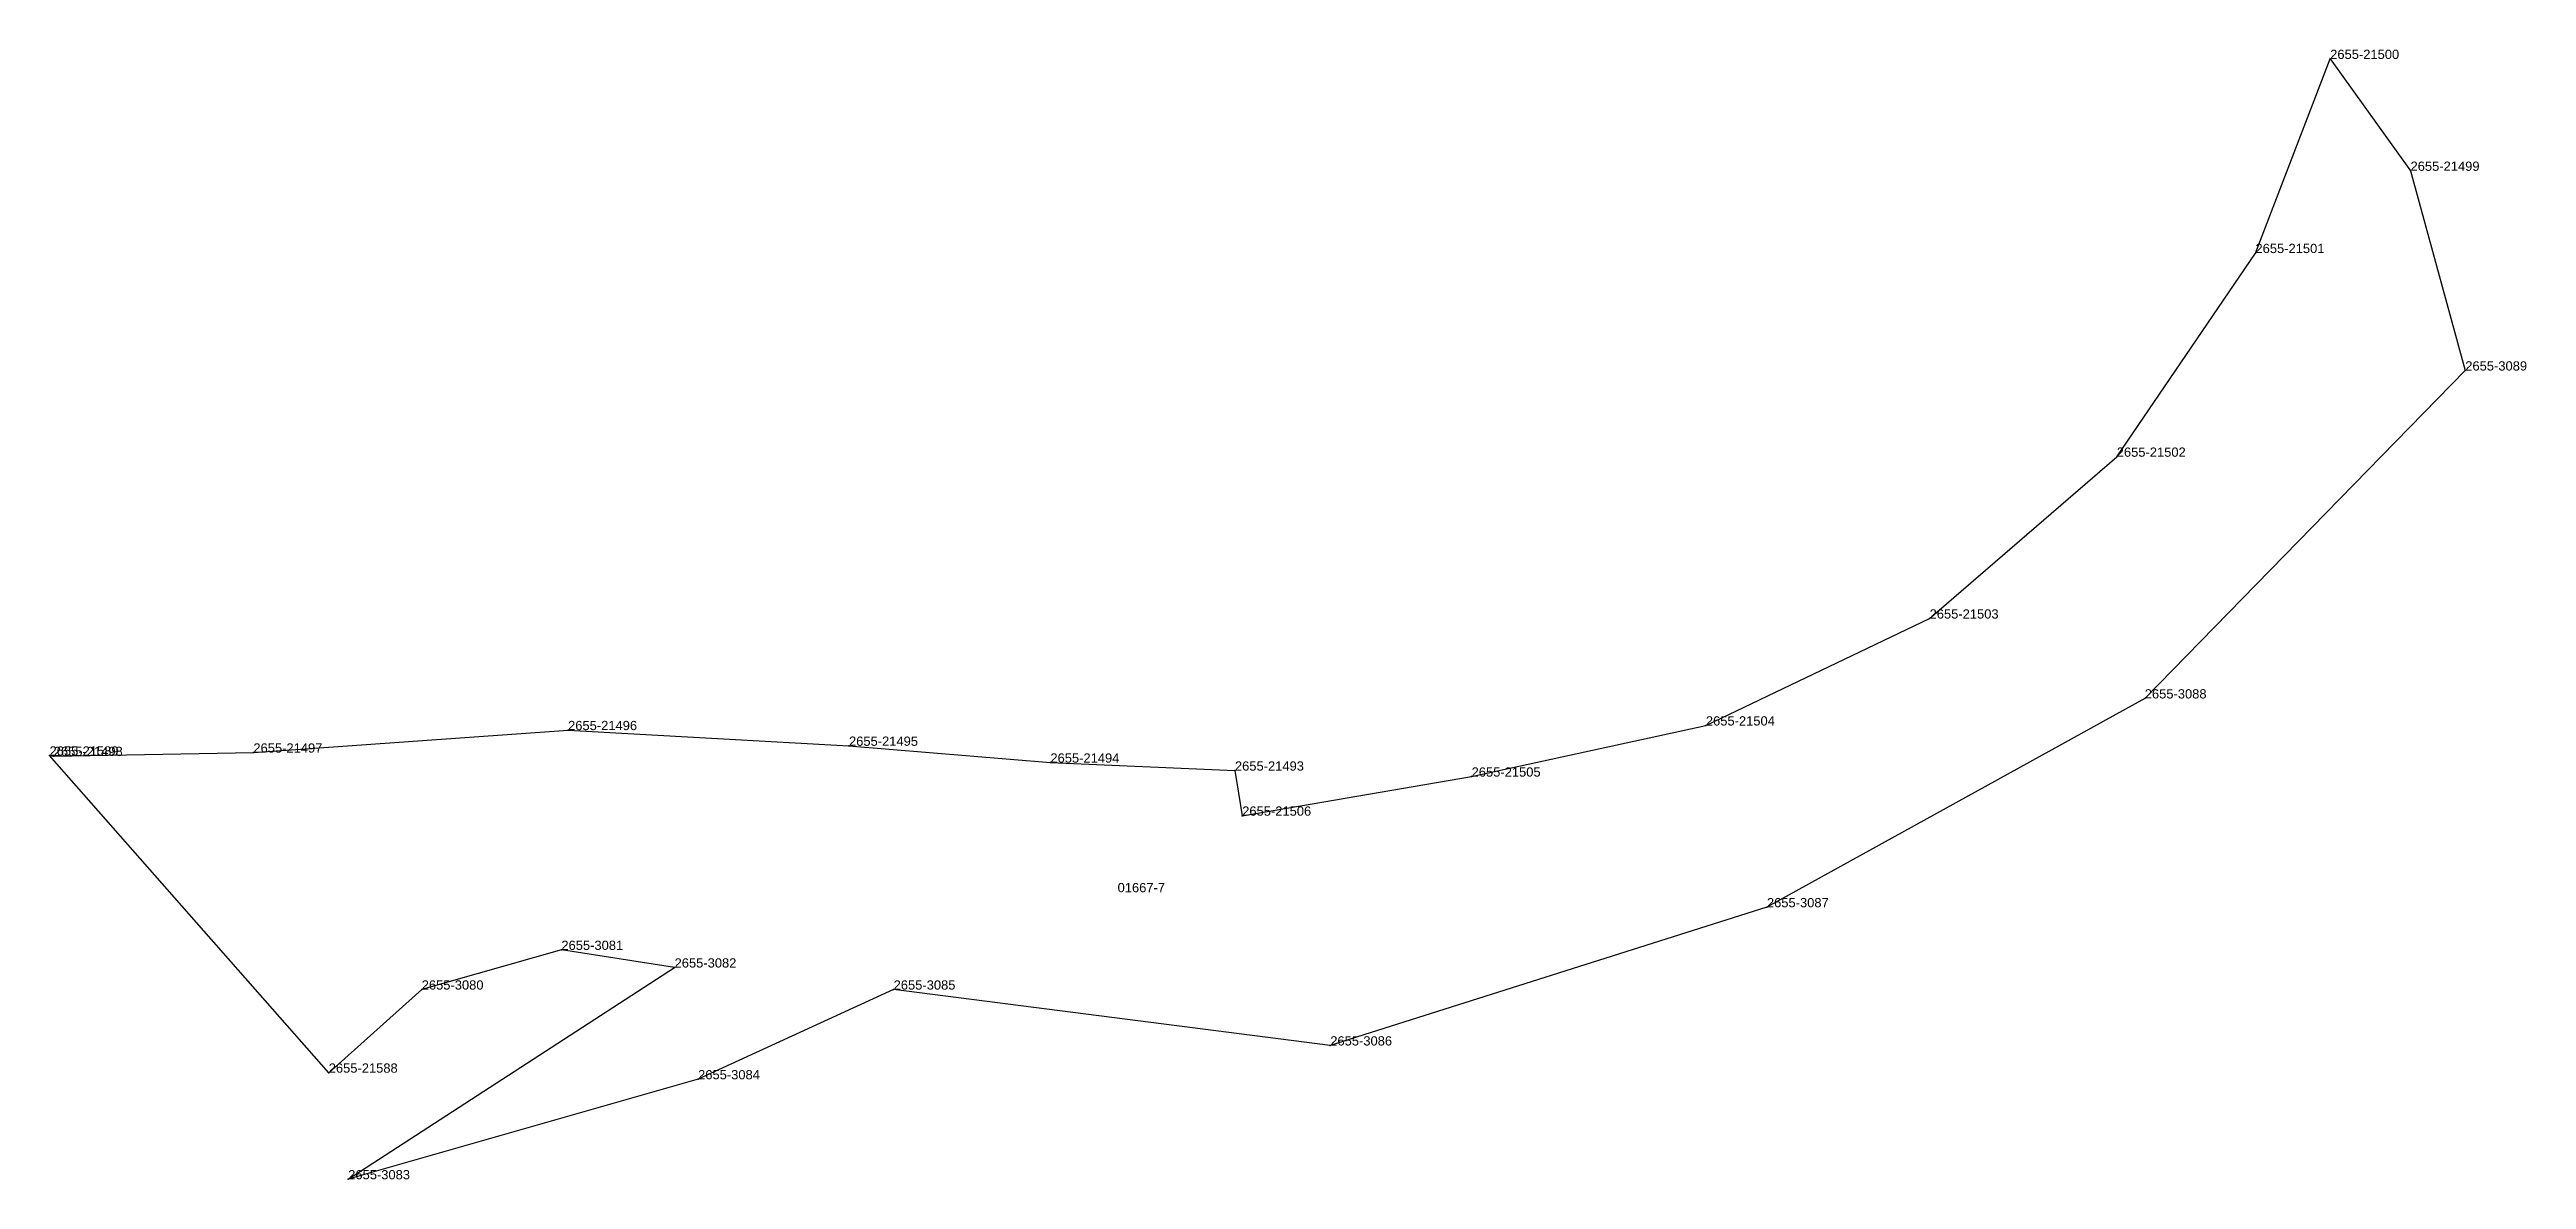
# Model space of a CAD drawing. Extents: x 7509335 to 7509549, y 4726925 to 4727023.
import ezdxf

# ---------------------------------------------------------------- set-up
doc = ezdxf.new("R2010")
doc.units = 0
doc.styles.get("Standard").update_dxf_attribs({"font": 'ARIAL.TTF', "width": 40, "oblique": 50})

msp = doc.modelspace()

# ---------------------------------------------------------------- linework, layer by layer
at = {"layer": 'Parcela Baze'}
msp.add_lwpolyline([(7509358.821, 4726934.252), (7509334.683, 4726961.662), (7509335.046, 4726961.623), (7509352.308, 4726961.919), (7509379.518, 4726963.863), (7509403.806, 4726962.508), (7509421.219, 4726961.052), (7509437.175, 4726960.361), (7509437.803, 4726956.466), (7509457.639, 4726959.843), (7509477.894, 4726964.262), (7509497.237, 4726973.506), (7509513.418, 4726987.493), (7509525.412, 4727005.1), (7509531.873, 4727021.879), (7509538.82, 4727012.208), (7509543.552, 4726994.945), (7509515.84, 4726966.599), (7509483.172, 4726948.55), (7509445.418, 4726936.603), (7509407.666, 4726941.434), (7509390.759, 4726933.68), (7509360.506, 4726925.037), (7509388.726, 4726943.341), (7509378.938, 4726944.866), (7509366.862, 4726941.435), (7509358.821, 4726934.252)], dxfattribs=at)
at = {"layer": 'Pikat'}
for p in [(7509531.873, 4727021.879), (7509538.82, 4727012.208), (7509525.412, 4727005.1), (7509543.552, 4726994.945), (7509513.418, 4726987.493), (7509497.237, 4726973.506), (7509515.84, 4726966.599), (7509379.518, 4726963.863), (7509477.894, 4726964.262), (7509334.683, 4726961.662), (7509335.046, 4726961.623), (7509352.308, 4726961.919), (7509403.806, 4726962.508), (7509421.219, 4726961.052), (7509437.175, 4726960.361), (7509457.639, 4726959.843), (7509437.803, 4726956.466), (7509483.172, 4726948.55), (7509378.938, 4726944.866), (7509388.726, 4726943.341), (7509366.862, 4726941.435), (7509407.666, 4726941.434), (7509445.418, 4726936.603), (7509358.821, 4726934.252), (7509390.759, 4726933.68), (7509360.506, 4726925.037)]:
    msp.add_point(p, dxfattribs=at)

# ---------------------------------------------------------------- texts
at = {"layer": 'Nr e Pikave Gjeodezike te Parceles Baze'}
for s, p in [('2655-21500', (7509531.873, 4727021.879)), ('2655-21499', (7509538.82, 4727012.208)), ('2655-21501', (7509525.412, 4727005.1)), ('2655-3089', (7509543.552, 4726994.945)), ('2655-21502', (7509513.418, 4726987.493)), ('2655-21503', (7509497.237, 4726973.506)), ('2655-3088', (7509515.84, 4726966.599)), ('2655-21496', (7509379.518, 4726963.863)), ('2655-21504', (7509477.894, 4726964.262)), ('2655-21589', (7509334.683, 4726961.662)), ('2655-21498', (7509335.046, 4726961.623)), ('2655-21497', (7509352.308, 4726961.919)), ('2655-21495', (7509403.806, 4726962.508)), ('2655-21494', (7509421.219, 4726961.052)), ('2655-21493', (7509437.175, 4726960.361)), ('2655-21505', (7509457.639, 4726959.843)), ('2655-21506', (7509437.803, 4726956.466)), ('2655-3087', (7509483.172, 4726948.55)), ('2655-3081', (7509378.938, 4726944.866)), ('2655-3080', (7509366.862, 4726941.435)), ('2655-3082', (7509388.726, 4726943.341)), ('2655-3085', (7509407.666, 4726941.434)), ('2655-3086', (7509445.418, 4726936.603)), ('2655-21588', (7509358.821, 4726934.252)), ('2655-3084', (7509390.759, 4726933.68)), ('2655-3083', (7509360.506, 4726925.037))]:
    msp.add_text(s, height=0.8, dxfattribs=at).set_placement(p)
at = {"layer": 'Nr Parceles Baze'}
msp.add_text('01667-7', height=0.8, dxfattribs=at).set_placement((7509427.03, 4726949.85))

doc.saveas('drawing.dxf')
